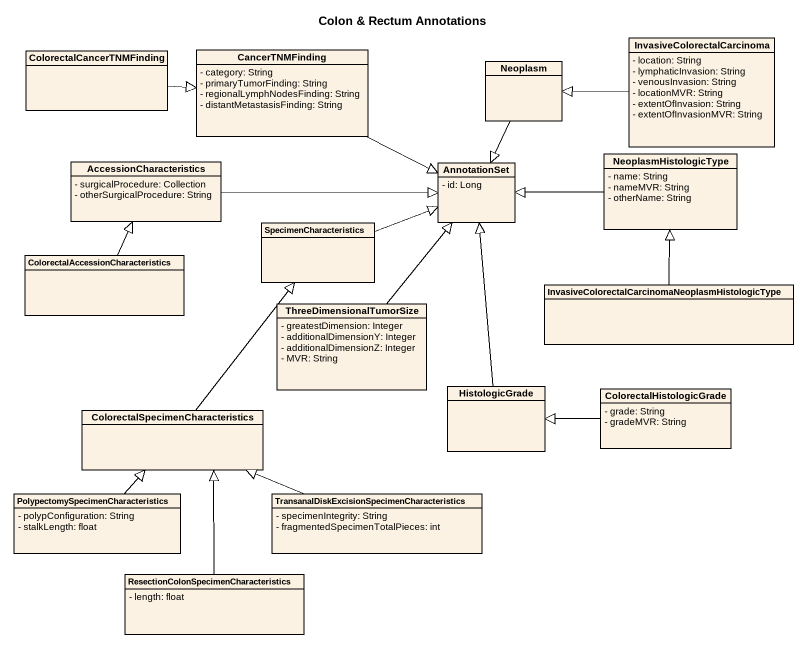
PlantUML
@startuml
title Colon & Rectum Annotations
hide circle
hide empty members
skinparam classAttributeIconSize 0
class ColorectalCancerTNMFinding
class CancerTNMFinding {
  - category: String
  - primaryTumorFinding: String
  - regionalLymphNodesFinding: String
  - distantMetastasisFinding: String
}
class InvasiveColorectalCarcinoma {
  - location: String
  - lymphaticInvasion: String
  - venousInvasion: String
  - locationMVR: String
  - extentOfInvasion: String
  - extentOfInvasionMVR: String
}
class Neoplasm
class AccessionCharacteristics {
  - surgicalProcedure: Collection
  - otherSurgicalProcedure: String
}
class AnnotationSet {
  - id: Long
}
class NeoplasmHistologicType {
  - name: String
  - nameMVR: String
  - otherName: String
}
class SpecimenCharacteristics
class "ColorectalAccessionCharacteristics" as ColorectalAccessionCharacter
class "InvasiveColorectalCarcinomaNeoplasmHistologicType" as InvasiveColorectalCarcinomaN
class ThreeDimensionalTumorSize {
  - greatestDimension: Integer
  - additionalDimensionY: Integer
  - additionalDimensionZ: Integer
  - MVR: String
}
class HistologicGrade
class ColorectalHistologicGrade {
  - grade: String
  - gradeMVR: String
}
class "ColorectalSpecimenCharacteristics" as ColorectalSpecimenCharacteri
class "PolypectomySpecimenCharacteristics" as PolypectomySpecimenCharacter {
  - polypConfiguration: String
  - stalkLength: float
}
class "TransanalDiskExcisionSpecimenCharacteristics" as TransanalDiskExcisionSpecime {
  - specimenIntegrity: String
  - fragmentedSpecimenTotalPieces: int
}
class "ResectionColonSpecimenCharacteristics" as ResectionColonSpecimenCharac {
  - length: float
}
ColorectalCancerTNMFinding -right-|> CancerTNMFinding
CancerTNMFinding -right-|> AnnotationSet
InvasiveColorectalCarcinoma -left-|> Neoplasm
Neoplasm --|> AnnotationSet
AccessionCharacteristics -right-|> AnnotationSet
NeoplasmHistologicType -left-|> AnnotationSet
SpecimenCharacteristics -right-|> AnnotationSet
ColorectalAccessionCharacter -up-|> AccessionCharacteristics
InvasiveColorectalCarcinomaN -up-|> NeoplasmHistologicType
ThreeDimensionalTumorSize -up-|> AnnotationSet
HistologicGrade -up-|> AnnotationSet
ColorectalHistologicGrade -left-|> HistologicGrade
ColorectalSpecimenCharacteri -up-|> SpecimenCharacteristics
PolypectomySpecimenCharacter -up-|> ColorectalSpecimenCharacteri
TransanalDiskExcisionSpecime -left-|> ColorectalSpecimenCharacteri
ResectionColonSpecimenCharac -up-|> ColorectalSpecimenCharacteri
@enduml
